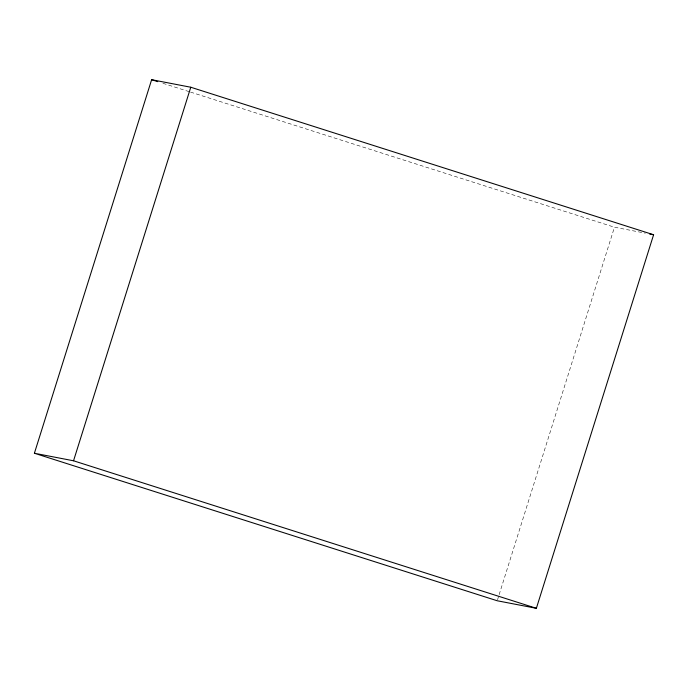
<?xml version="1.0" encoding="UTF-8"?>
<svg xmlns="http://www.w3.org/2000/svg" width="688" height="688" viewBox="0 0 688 688"><rect width="100%" height="100%" fill="white"/><g stroke="black" fill="none" stroke-linecap="round" stroke-linejoin="round"><path stroke-width="0.52" stroke-dasharray="3.44 2.58" d="M497.544 599.738L498.826 595.645M499.153 594.621L614.461 227.212L645.361 233.163M162.901 83.291L189.518 91.771M190.542 92.097L614.461 227.212"/><path stroke-width="1.03" d="M34.4 453.246L151.635 79.696L190.774 87.238L653.6 234.754L536.365 608.304L497.226 600.762L34.4 453.246L73.539 460.788L536.365 608.304M73.539 460.788L190.774 87.238M649.481 233.954L653.6 234.754M151.635 79.696L157.776 81.657"/></g></svg>
